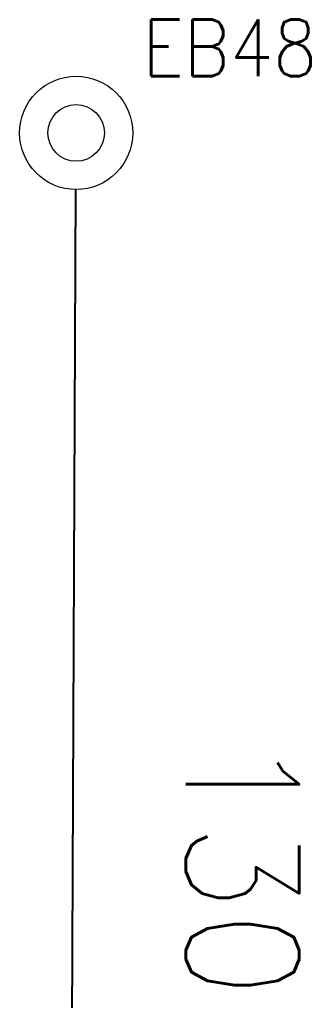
# Model space of a CAD drawing. Header units: inches. Extents: x 47316 to 59086, y 3141 to 11743.
# Drawn here: x 54963.64 to 54976.49, y 10167.63 to 10210.91 of the extents above; entities that cross this region are included whole.
import ezdxf

# ---------------------------------------------------------------- set-up
doc = ezdxf.new("R2010")
doc.units = ezdxf.units.IN
doc.header["$MEASUREMENT"] = 0
doc.styles.get("Standard").update_dxf_attribs({"font": ''})
doc.styles.get('Standard').set_extended_font_data('SimSun')
doc.linetypes.add('_VH_FELT_TAPE', pattern='A,0.4,-0.7,["FELT",Standard,S=0.3,R=0,X=-0.5,Y=-0.15],-0.7', length=1.8)

msp = doc.modelspace()

# ---------------------------------------------------------------- linework, layer by layer
at = {"color": 0, "linetype": '_VH_FELT_TAPE', "lineweight": -3, "ltscale": 5}
msp.add_line((54965.86, 10144.889), (54966.128, 10203.412), dxfattribs=at)
at = {"color": 0, "linetype": 'Continuous', "lineweight": 15}
for radius in [2.5, 1.25]:
    msp.add_circle((54966.139, 10205.912), radius, dxfattribs=at)

# ---------------------------------------------------------------- texts
at = {"color": 21, "linetype": 'Continuous', "lineweight": 15, "insert": (54969.068, 10210.912), "char_height": 2.5, "width": 8.57143, "attachment_point": 1}
msp.add_mtext('\\Fromans.shx;\\W0.9000000000;\\T1.0000000000;\\o\\lEB48', dxfattribs=at)
at = {"color": 7, "linetype": '_VH_FELT_TAPE', "lineweight": 18, "ltscale": 5, "insert": (54975.994, 10179.293), "char_height": 5, "width": 12.85714, "attachment_point": 1, "rotation": 270}
msp.add_mtext('\\Fromans.shx;\\W0.9000000000;\\T1.0000000000;\\o\\l130', dxfattribs=at)

doc.saveas('drawing.dxf')
